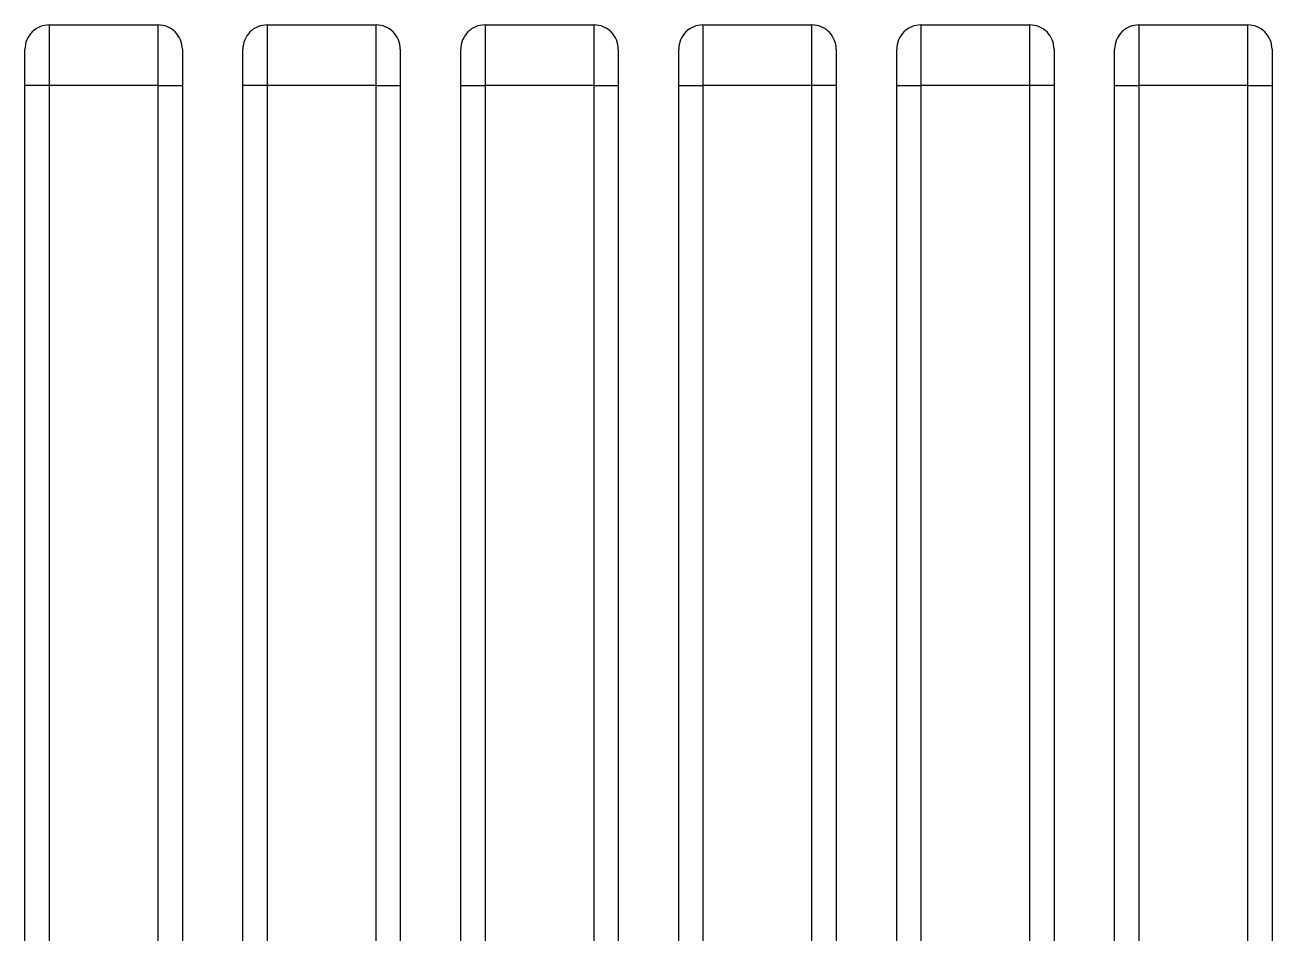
# Model space of a CAD drawing. Header units: millimetres. Extents: x 0 to 840, y -1485 to 297.
# Drawn here: x 79.748 to 80.778, y -1308.675 to -1307.925 of the extents above; entities that cross this region are included whole.
import ezdxf

# ---------------------------------------------------------------- set-up
doc = ezdxf.new("R2010")
doc.units = ezdxf.units.MM

# ---------------------------------------------------------------- blocks, each defined once
blk = doc.blocks.new('OTM30F3M_(40_60_63_80_100_125)')
at = {"linetype": 'Continuous'}
for p, q in [((8.03, 1.5041), (8.03, 1.4541)), ((8.12, 1.4541), (8.12, 1.5041)), ((8.21, 1.5041), (8.21, 1.4541)), ((8.3, 1.4541), (8.3, 1.5041)), ((8.39, 1.5041), (8.39, 1.4541)), ((8.48, 1.4541), (8.48, 1.5041)), ((8.57, 1.5041), (8.57, 1.4541)), ((8.66, 1.4541), (8.66, 1.5041)), ((8.75, 1.5041), (8.75, 1.4541)), ((8.84, 1.4541), (8.84, 1.5041)), ((8.93, 1.5041), (8.93, 1.4541)), ((9.02, 1.4541), (9.02, 1.5041)), ((8.03, 1.4541), (8.01, 1.4541)), ((8.03, 1.4541), (8.03, 0.1041)), ((8.12, 1.4541), (8.03, 1.4541)), ((8.12, 0.1041), (8.12, 1.4541)), ((8.12, 1.4541), (8.14, 1.4541)), ((8.21, 1.4541), (8.19, 1.4541)), ((8.21, 1.4541), (8.21, 0.1041)), ((8.3, 1.4541), (8.21, 1.4541)), ((8.3, 0.1041), (8.3, 1.4541)), ((8.3, 1.4541), (8.32, 1.4541)), ((8.37, 1.4541), (8.39, 1.4541)), ((8.39, 1.4541), (8.39, 0.1041)), ((8.48, 1.4541), (8.39, 1.4541)), ((8.48, 0.1041), (8.48, 1.4541)), ((8.48, 1.4541), (8.5, 1.4541)), ((8.55, 1.4541), (8.57, 1.4541)), ((8.57, 1.4541), (8.57, 0.1041)), ((8.66, 1.4541), (8.57, 1.4541)), ((8.68, 1.4541), (8.66, 1.4541)), ((8.66, 0.1041), (8.66, 1.4541)), ((8.73, 1.4541), (8.75, 1.4541)), ((8.75, 1.4541), (8.75, 0.1041)), ((8.84, 1.4541), (8.75, 1.4541)), ((8.86, 1.4541), (8.84, 1.4541)), ((8.84, 0.1041), (8.84, 1.4541)), ((8.91, 1.4541), (8.93, 1.4541)), ((8.93, 1.4541), (8.93, 0.1041)), ((9.02, 1.4541), (8.93, 1.4541)), ((9.02, 0.1041), (9.02, 1.4541)), ((9.02, 1.4541), (9.04, 1.4541))]:
    blk.add_line(p, q, dxfattribs=at)
for points in [[(8.03, 1.5041, 0.414214), (8.01, 1.4841)], [(8.14, 1.4841, 0.414214), (8.12, 1.5041)], [(8.21, 1.5041, 0.414214), (8.19, 1.4841)], [(8.32, 1.4841, 0.414214), (8.3, 1.5041)], [(8.39, 1.5041, 0.414214), (8.37, 1.4841)], [(8.5, 1.4841, 0.414214), (8.48, 1.5041)], [(8.57, 1.5041, 0.414214), (8.55, 1.4841)], [(8.68, 1.4841, 0.414214), (8.66, 1.5041)], [(8.75, 1.5041, 0.414214), (8.73, 1.4841)], [(8.86, 1.4841, 0.414214), (8.84, 1.5041)], [(8.93, 1.5041, 0.414214), (8.91, 1.4841)], [(9.04, 1.4841, 0.414214), (9.02, 1.5041)]]:
    blk.add_lwpolyline(points, format="xyb", dxfattribs=at)
for points in [[(8.03, 1.5041), (8.12, 1.5041)], [(8.21, 1.5041), (8.3, 1.5041)], [(8.39, 1.5041), (8.48, 1.5041)], [(8.57, 1.5041), (8.66, 1.5041)], [(8.75, 1.5041), (8.84, 1.5041)], [(8.93, 1.5041), (9.02, 1.5041)], [(8.01, 1.4541), (8.01, 1.4841)], [(8.14, 1.4841), (8.14, 1.4541)], [(8.19, 1.4541), (8.19, 1.4841)], [(8.32, 1.4841), (8.32, 1.4541)], [(8.37, 1.4541), (8.37, 1.4841)], [(8.5, 1.4841), (8.5, 1.4541)], [(8.55, 1.4541), (8.55, 1.4841)], [(8.68, 1.4841), (8.68, 1.4541)], [(8.73, 1.4541), (8.73, 1.4841)], [(8.86, 1.4841), (8.86, 1.4541)], [(8.91, 1.4541), (8.91, 1.4841)], [(9.04, 1.4841), (9.04, 1.4541)], [(8.01, 0.1041), (8.01, 1.4541)], [(8.14, 1.4541), (8.14, 0.1041)], [(8.19, 0.1041), (8.19, 1.4541)], [(8.32, 1.4541), (8.32, 0.1041)], [(8.37, 0.1041), (8.37, 1.4541)], [(8.5, 1.4541), (8.5, 0.1041)], [(8.55, 0.1041), (8.55, 1.4541)], [(8.68, 1.4541), (8.68, 0.1041)], [(8.73, 0.1041), (8.73, 1.4541)], [(8.86, 1.4541), (8.86, 0.1041)], [(8.91, 0.1041), (8.91, 1.4541)], [(9.04, 1.4541), (9.04, 0.1041)]]:
    blk.add_lwpolyline(points, dxfattribs=at)

msp = doc.modelspace()

# ---------------------------------------------------------------- block references
msp.add_blockref('OTM30F3M_(40_60_63_80_100_125)', (71.7381, -1309.4286))

doc.saveas('drawing.dxf')
